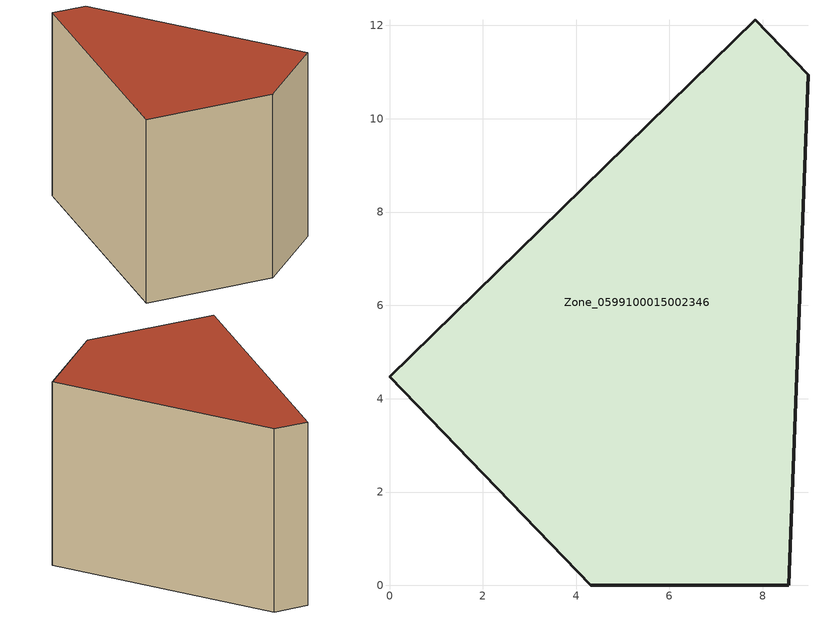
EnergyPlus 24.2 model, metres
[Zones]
Zone_0599100015002346
 floor ground (C_G): 4.31,0.01 0,4.47 7.84,12.12 8.97,10.95 8.56,0 z0.99
 wall outside (C_F): 0,4.47 4.31,0.01 8.56,0 8.97,10.95 7.84,12.12 0,4.47 z0.99:10.44
 roof outside (C_R): 8.56,0 8.97,10.95 7.84,12.12 0,4.47 4.31,0.01 z10.44
[BUILDING]
Pand.0599100015002346: North Axis=0; Terrain=City; Loads Convergence Tolerance Value=0.04; Temperature Convergence Tolerance Value=0.4; Solar Distribution=FullExterior; Maximum Number of Warmup Days=25; Minimum Number of Warmup Days=1
[Site:Location]
Rotterdam.The.Hague.AP_ZH_NLD Design_Conditions: Latitude=51.96; Longitude=4.45; Time Zone=1; Elevation=-4.5
[SITE:GROUNDTEMPERATURE:BUILDINGSURFACE]
18, 18, 18, 18, 18, 18, 18, 18, 18, 18, 18, 18
[MATERIAL] Thermal Absorptance=0.9; Solar Absorptance=0.7; Visible Absorptance=0.7
Name | Roughness | Thickness | Conductivity | Density | Specific Heat
G.TI.1975-1991 | MediumSmooth | 0.15 | 0.288461 | 540 | 1210
F.TI.1975-1991 | Rough | 0.3 | 0.230769 | 1920 | 840
R.TI.1975-1991 | MediumRough | 0.2 | 0.153846 | 1500 | 1000
[CONSTRUCTION]
C_G: G.TI.1975-1991
C_F: F.TI.1975-1991
C_R: R.TI.1975-1991
[ZONE]
Zone_0599100015002346: Type=1; Multiplier=1; Ceiling Height=Autocalculate; Volume=Autocalculate; Floor Area=autocalculate; Part of Total Floor Area=Yes
[ZONEINFILTRATION:DESIGNFLOWRATE]
Infil_Zone_0599100015002346: Zone or ZoneList or Space or SpaceList=Zone_0599100015002346; Schedule=AlwaysOn; Design Flow Rate Calculation Method=Flow/Area; Flow Rate per Floor Area=0.003; Constant Term Coefficient=1; Temperature Term Coefficient=0; Velocity Term Coefficient=0; Velocity Squared Term Coefficient=0
[HVACTEMPLATE:ZONE:IDEALLOADSAIRSYSTEM]
Zone_0599100015002346: Maximum Heating Supply Air Temperature=50; Minimum Cooling Supply Air Temperature=13; Maximum Heating Supply Air Humidity Ratio=0.0156; Minimum Cooling Supply Air Humidity Ratio=0.0077; Heating Limit=NoLimit; Cooling Limit=NoLimit; Dehumidification Control Type=ConstantSensibleHeatRatio; Cooling Sensible Heat Ratio=0.7; Dehumidification Setpoint=60; Humidification Control Type=None; Humidification Setpoint=30; Outdoor Air Method=None; Outdoor Air Flow Rate per Person=0.00944; Outdoor Air Flow Rate per Zone Floor Area=0; Outdoor Air Flow Rate per Zone=0; Demand Controlled Ventilation Type=None; Outdoor Air Economizer Type=NoEconomizer; Heat Recovery Type=None; Sensible Heat Recovery Effectiveness=0.7; Latent Heat Recovery Effectiveness=0.65
[ZONECONTROL:THERMOSTAT]
ThermostatControl_Zone_0599100015002346: Zone or ZoneList=Zone_0599100015002346; Control Type Schedule=DualSetpointControlType; Control 1=Thermostat_Zone_0599100015002346; Temperature Difference Between Cutout And Setpoint=0
[THERMOSTATSETPOINT:DUALSETPOINT]
Thermostat_Zone_0599100015002346: Heating Setpoint Temperature Schedule=HeatingSetpoint_Zone_0599100015002346; Cooling Setpoint Temperature Schedule=CoolingSetpoint_Zone_0599100015002346
[SCHEDULE:COMPACT]
HeatingSetpoint_Zone_0599100015002346: Through: 12/31, For: AllDays, Until: 24:00, 21
CoolingSetpoint_Zone_0599100015002346: Through: 12/31, For: AllDays, Until: 24:00, 24
DualSetpointControlType: Through: 12/31, For: AllDays, Until: 24:00, 4
AlwaysOn: Through: 12/31, For: AllDays, Until: 24:00, 1
